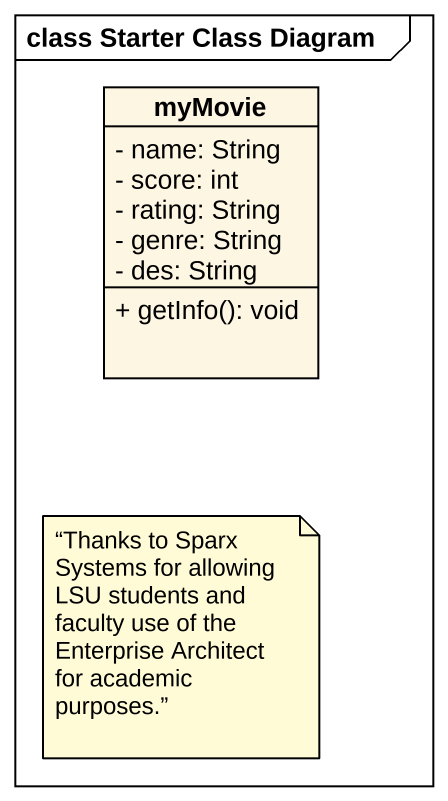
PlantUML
@startuml
mainframe class Starter Class Diagram
hide circle
hide empty members
skinparam classAttributeIconSize 0
class myMovie {
  - name: String
  - score: int
  - rating: String
  - genre: String
  - des: String
  + getInfo(): void
}
note as N1
  “Thanks to Sparx Systems for allowing LSU students and
  faculty use of the Enterprise Architect for academic purposes.”
end note
@enduml
